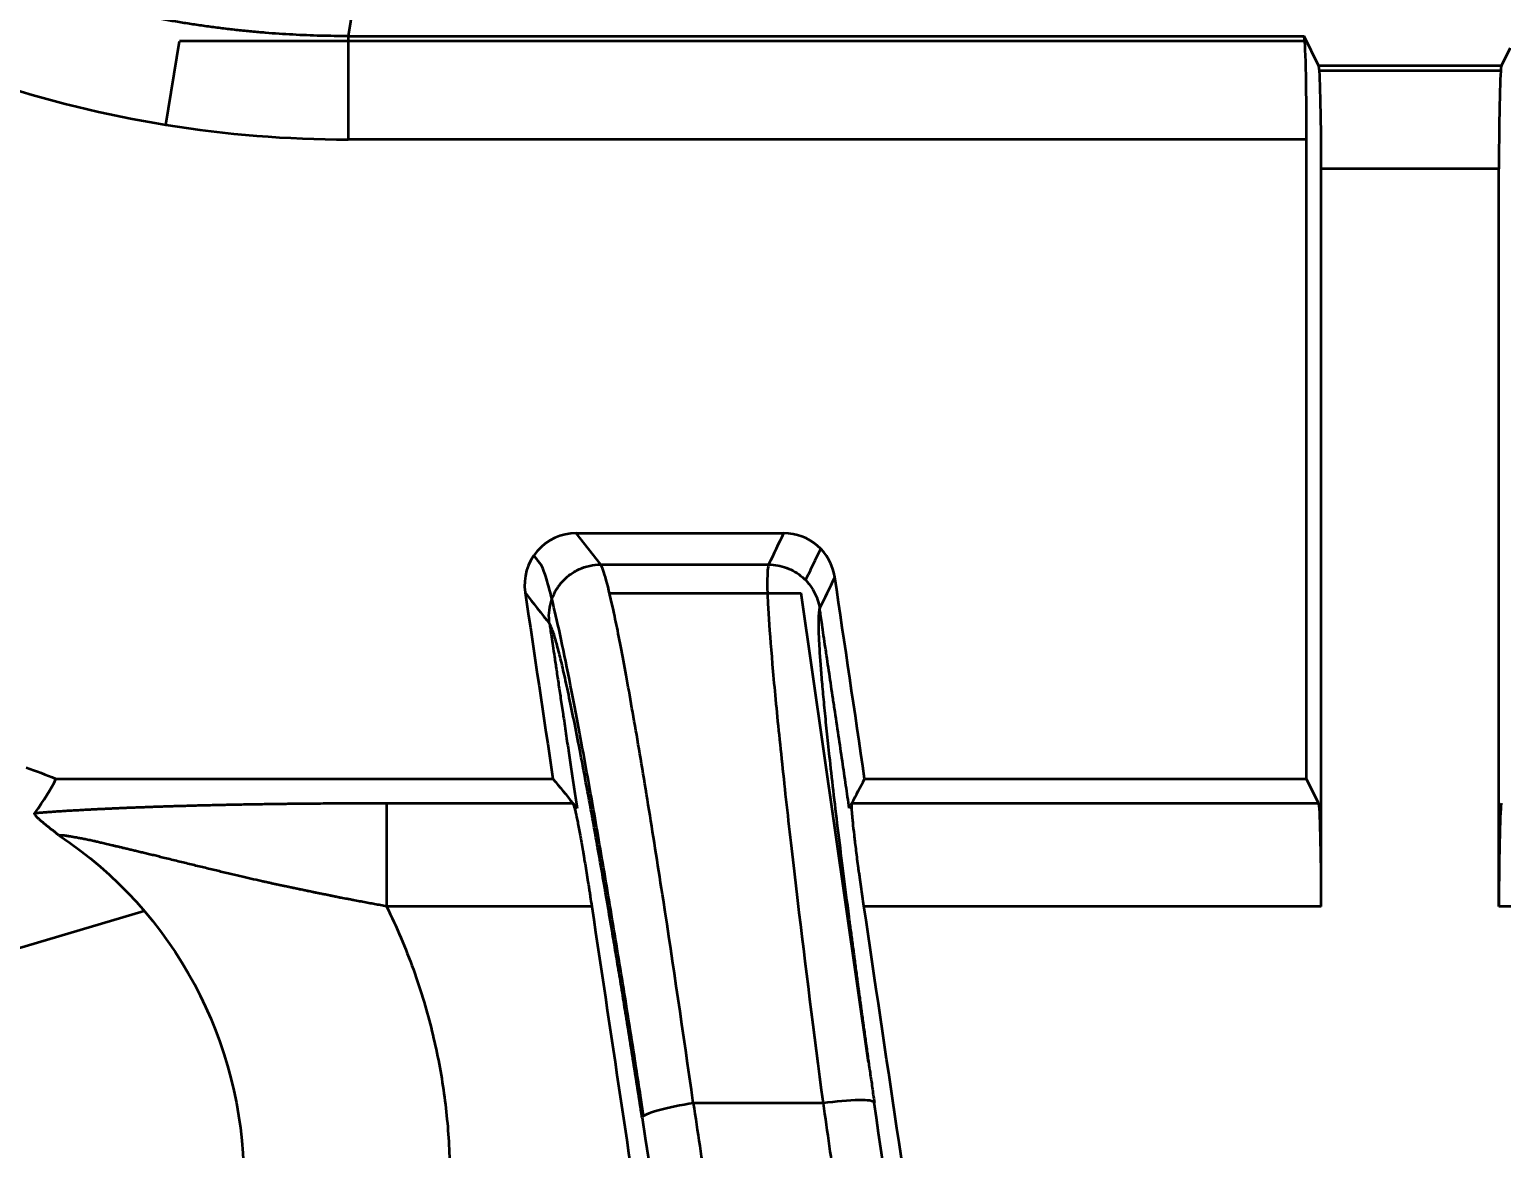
# Model space of a CAD drawing. Header units: millimetres. Extents: x 256 to 2096, y 1004 to 2403.
# Drawn here: x 612.63 to 626.92, y 1451.08 to 1461.95 of the extents above; entities that cross this region are included whole.
import ezdxf

# ---------------------------------------------------------------- set-up
doc = ezdxf.new("R2010")
doc.units = ezdxf.units.MM
doc.layers.add('1', color=7, linetype='Continuous', true_color=0xffffff)
doc.layers.add('dim', color=82, linetype='Continuous', lineweight=9)
doc.dimstyles.get("Standard").update_dxf_attribs({"dimscale": 5, "dimtxt": 0.18, "dimasz": 0.18, "dimexe": 0.18, "dimexo": 0.0625, "dimgap": 0.09, "dimtad": 0, "dimtoh": 1, "dimzin": 0, "dimdsep": 46, "dimtxsty": 'Standard', "dimcen": 0.09, "dimadec": 0, "dimazin": 0, "dimtfac": 1, "dimtofl": 0, "dimtmove": 0, "dimatfit": 3, "dimfxl": 0, "dimtolj": 1, "dimtzin": 0, "dimarcsym": 0})

# ---------------------------------------------------------------- blocks, each defined once
blk = doc.blocks.new('*D6')
at = {"layer": 'Defpoints', "color": 0, "lineweight": 18, "transparency": 16777216}
for p in [(357.463, 1615.379), (987.463, 1465.376), (357.463, 1457.081)]:
    blk.add_point(p, dxfattribs=at)
at = {"layer": 'dim', "color": 0, "lineweight": -2, "transparency": 16777216}
for p, q in [((357.463, 1459.58), (357.463, 1617.877)), ((987.463, 1467.875), (987.463, 1617.877)), ((367.463, 1615.379), (626.631, 1615.379)), ((977.463, 1615.379), (718.295, 1615.379))]:
    blk.add_line(p, q, dxfattribs=at)
at = {"layer": 'dim', "color": 0, "lineweight": 18, "transparency": 16777216}
for points in [[(367.463, 1617.045), (367.463, 1613.712), (357.463, 1615.379)], [(977.463, 1617.045), (977.463, 1613.712), (987.463, 1615.379)]]:
    blk.add_solid(points, dxfattribs=at)
at = {"layer": 'dim', "color": 0, "lineweight": 18, "transparency": 16777216, "insert": (672.463, 1615.379), "char_height": 12.5, "attachment_point": 5}
blk.add_mtext('\\A1;630.00{\\H7.5;\\S-0.10^ -0.15;}', dxfattribs=at)

msp = doc.modelspace()

# ---------------------------------------------------------------- linework, layer by layer
at = {"layer": '1', "color": 7, "linetype": 'Continuous', "lineweight": 35}
for p, q in [((615.802, 1462.379), (615.722, 1461.886)), ((615.722, 1461.886), (615.722, 1460.883)), ((615.722, 1461.886), (625.004, 1461.886)), ((625.146, 1461.602), (625.004, 1461.886)), ((613.954, 1461.025), (614.085, 1461.836)), ((625.011, 1461.836), (614.085, 1461.836)), ((626.922, 1461.602), (627.008, 1461.773)), ((625.146, 1461.602), (626.922, 1461.602)), ((625.153, 1461.552), (626.915, 1461.552)), ((625.029, 1460.883), (615.722, 1460.883)), ((625.029, 1454.672), (625.029, 1460.883)), ((626.897, 1460.598), (625.171, 1460.598)), ((625.171, 1453.433), (625.171, 1460.598)), ((626.897, 1453.433), (626.897, 1460.598)), ((617.938, 1457.058), (619.951, 1457.058)), ((618.175, 1456.753), (617.938, 1457.058)), ((618.175, 1456.753), (619.805, 1456.753)), ((618.261, 1456.474), (620.122, 1456.474)), ((620.776, 1451.918), (620.122, 1456.474)), ((612.885, 1454.672), (617.711, 1454.672)), ((620.738, 1454.672), (625.029, 1454.672)), ((625.146, 1454.437), (625.029, 1454.672)), ((616.095, 1454.437), (617.904, 1454.437)), ((620.615, 1454.437), (625.146, 1454.437)), ((618.088, 1453.433), (616.095, 1453.433)), ((625.171, 1453.433), (620.731, 1453.433)), ((633.163, 1453.433), (626.897, 1453.433)), ((613.743, 1453.388), (612.045, 1452.882)), ((620.334, 1451.521), (619.074, 1451.521))]:
    msp.add_line(p, q, dxfattribs=at)
for centre, major_axis, ratio, start_param, end_param in [((625.003, 1460.883), (0, 1.005), 0.026186, 4.712389, 6.230825), ((625.145, 1460.598), (0, 1.005), 0.026186, 4.712389, 6.230825), ((626.923, 1460.598), (0, 1.005), 0.026186, 0.05236, 1.570796), ((617.939, 1456.555), (0.309, -0.398), 0.997479, 2.482346, 4.198383), ((619.951, 1456.555), (0.218, 0.454), 0.998064, 5.308104, 6.729805), ((598.996, 1447.296), (13.933, 7.808), 0.126631, 6.010323, 6.106123), ((625.145, 1453.433), (0, 1.005), 0.026186, 4.712389, 6.230825), ((626.923, 1453.433), (0, 1.005), 0.026186, 0.05236, 1.570796)]:
    msp.add_ellipse(centre, major_axis=major_axis, ratio=ratio, start_param=start_param, end_param=end_param, dxfattribs=at)
msp.add_rational_spline([(615.722, 1461.886), (614.645, 1461.886), (613.57, 1462.061), (612.548, 1462.401)], [0.999999131229, 0.999999132221, 0.999999132221, 0.999999131229], degree=3, dxfattribs=at)
for points in [[(612.231, 1461.449), (612.793, 1461.262), (613.369, 1461.12), (613.954, 1461.025)], [(613.954, 1461.025), (614.538, 1460.93), (615.13, 1460.883), (615.722, 1460.883)], [(619.951, 1457.058), (619.902, 1456.956), (619.854, 1456.855), (619.805, 1456.753)], [(620.301, 1456.324), (620.35, 1456.426), (620.399, 1456.528), (620.448, 1456.63)], [(620.738, 1454.672), (620.642, 1455.324), (620.545, 1455.977), (620.448, 1456.63)], [(617.442, 1456.482), (617.531, 1455.878), (617.621, 1455.275), (617.711, 1454.672)], [(617.442, 1456.482), (617.52, 1456.38), (617.599, 1456.279), (617.678, 1456.177)], [(612.596, 1454.781), (612.693, 1454.748), (612.79, 1454.712), (612.885, 1454.672)], [(617.711, 1454.672), (617.776, 1454.593), (617.84, 1454.515), (617.904, 1454.437)], [(620.615, 1454.437), (620.656, 1454.515), (620.697, 1454.593), (620.738, 1454.672)], [(617.904, 1454.437), (617.918, 1454.42), (617.932, 1454.404), (617.945, 1454.387)], [(620.589, 1454.387), (620.597, 1454.403), (620.606, 1454.42), (620.615, 1454.437)], [(612.918, 1454.121), (614.028, 1453.384), (614.709, 1452.116), (614.708, 1450.786)], [(616.095, 1453.433), (616.145, 1453.333), (616.237, 1453.131), (616.359, 1452.82), (616.428, 1452.609), (616.46, 1452.502)], [(622.016, 1444.801), (621.586, 1447.679), (621.158, 1450.556), (620.731, 1453.434)], [(616.46, 1452.502), (616.515, 1452.316), (616.608, 1451.94), (616.692, 1451.365), (616.71, 1450.98), (616.71, 1450.786)]]:
    msp.add_open_spline(points, degree=3, dxfattribs=at)
for points, degree, knots in [([(620.165, 1456.601), (620.189, 1456.652), (620.214, 1456.703), (620.25, 1456.779), (620.262, 1456.804), (620.287, 1456.855), (620.299, 1456.881), (620.311, 1456.906)], 3, [0, 0, 0, 0, 0.5, 0.5, 0.75, 0.75, 1, 1, 1, 1]), ([(617.525, 1456.841), (617.53, 1456.834), (617.536, 1456.826), (617.55, 1456.808), (617.559, 1456.797), (617.576, 1456.775), (617.584, 1456.764), (617.593, 1456.753)], 3, [0, 0, 0, 0, 0.25, 0.25, 0.625, 0.625, 1, 1, 1, 1]), ([(618.592, 1451.398), (618.583, 1451.456), (618.574, 1451.514), (618.523, 1451.848), (618.48, 1452.118), (618.396, 1452.649), (618.353, 1452.908), (618.269, 1453.416), (618.228, 1453.665), (618.147, 1454.136), (618.108, 1454.36), (618.032, 1454.787), (617.994, 1454.99), (617.888, 1455.556), (617.825, 1455.871), (617.743, 1456.247), (617.717, 1456.356), (617.672, 1456.534), (617.652, 1456.605), (617.619, 1456.706), (617.604, 1456.738), (617.593, 1456.753)], 3, [0, 0, 0, 0, 0.020669, 0.020669, 0.119218, 0.119218, 0.217768, 0.217768, 0.316318, 0.316318, 0.414867, 0.414867, 0.513417, 0.513417, 0.710516, 0.710516, 0.809066, 0.809066, 0.907615, 0.907615, 1, 1, 1, 1]), ([(617.678, 1456.178), (617.673, 1456.213), (617.671, 1456.249), (617.676, 1456.321), (617.683, 1456.356), (617.703, 1456.425), (617.717, 1456.459), (617.751, 1456.522), (617.771, 1456.551), (617.818, 1456.606), (617.845, 1456.631), (617.902, 1456.674), (617.933, 1456.692), (617.998, 1456.722), (618.033, 1456.734), (618.103, 1456.749), (618.139, 1456.753), (618.175, 1456.753)], 3, [0, 0, 0, 0, 0.125, 0.125, 0.25, 0.25, 0.375, 0.375, 0.5, 0.5, 0.625, 0.625, 0.75, 0.75, 0.875, 0.875, 1, 1, 1, 1]), ([(619.074, 1451.521), (618.976, 1452.211), (618.878, 1452.878), (618.736, 1453.799), (618.69, 1454.092), (618.623, 1454.507), (618.601, 1454.641), (618.558, 1454.899), (618.537, 1455.024), (618.496, 1455.262), (618.476, 1455.376), (618.438, 1455.591), (618.42, 1455.692), (618.367, 1455.976), (618.27, 1456.468), (618.203, 1456.713), (618.175, 1456.753)], 3, [0, 0, 0, 0, 0.25, 0.25, 0.375, 0.375, 0.4375, 0.4375, 0.5, 0.5, 0.5625, 0.5625, 0.625, 0.625, 0.75, 1, 1, 1, 1]), ([(619.805, 1456.753), (619.788, 1456.713), (619.788, 1456.549), (619.812, 1456.14), (619.825, 1455.976), (619.849, 1455.692), (619.858, 1455.591), (619.879, 1455.376), (619.89, 1455.262), (619.914, 1455.024), (619.927, 1454.899), (619.955, 1454.64), (619.969, 1454.506), (620.016, 1454.091), (620.118, 1453.209), (620.243, 1452.209), (620.334, 1451.521)], 3, [0, 0, 0, 0, 0.25, 0.25, 0.375, 0.375, 0.4375, 0.4375, 0.5, 0.5, 0.5625, 0.5625, 0.625, 0.625, 0.75, 1, 1, 1, 1]), ([(619.805, 1456.753), (619.864, 1456.753), (619.924, 1456.742), (620.036, 1456.701), (620.088, 1456.67), (620.178, 1456.592), (620.216, 1456.545), (620.274, 1456.441), (620.293, 1456.384), (620.302, 1456.325)], 3, [0, 0, 0, 0, 0.25, 0.25, 0.5, 0.5, 0.75, 0.75, 1, 1, 1, 1]), ([(620.301, 1456.324), (620.301, 1456.324), (620.3, 1456.322), (620.3, 1456.32), (620.299, 1456.317), (620.298, 1456.314), (620.297, 1456.31), (620.296, 1456.307), (620.296, 1456.303), (620.295, 1456.299), (620.294, 1456.295), (620.294, 1456.291), (620.293, 1456.286), (620.293, 1456.281), (620.292, 1456.276), (620.292, 1456.271), (620.291, 1456.266), (620.291, 1456.26), (620.29, 1456.254), (620.29, 1456.248), (620.29, 1456.241), (620.29, 1456.235), (620.289, 1456.228), (620.289, 1456.221), (620.289, 1456.214), (620.289, 1456.206), (620.289, 1456.198), (620.289, 1456.19), (620.289, 1456.182), (620.289, 1456.174), (620.289, 1456.165), (620.289, 1456.156), (620.289, 1456.147), (620.289, 1456.138), (620.29, 1456.128), (620.29, 1456.119), (620.29, 1456.109), (620.29, 1456.098), (620.291, 1456.088), (620.291, 1456.077), (620.291, 1456.066), (620.292, 1456.055), (620.292, 1456.044), (620.293, 1456.032), (620.294, 1456.021), (620.294, 1456.009), (620.295, 1455.996), (620.295, 1455.984), (620.296, 1455.971), (620.297, 1455.958), (620.298, 1455.945), (620.298, 1455.932), (620.299, 1455.918), (620.3, 1455.904), (620.304, 1455.845), (620.312, 1455.732), (620.328, 1455.547), (620.347, 1455.339), (620.371, 1455.109), (620.4, 1454.837), (620.436, 1454.519), (620.48, 1454.15), (620.529, 1453.755), (620.568, 1453.455), (620.592, 1453.268), (620.601, 1453.202), (620.61, 1453.135), (620.619, 1453.068), (620.628, 1453.001), (620.637, 1452.934), (620.646, 1452.866), (620.655, 1452.798), (620.664, 1452.73), (620.673, 1452.662), (620.683, 1452.593), (620.692, 1452.524), (620.702, 1452.454), (620.711, 1452.385), (620.721, 1452.315), (620.73, 1452.245), (620.74, 1452.175), (620.75, 1452.104), (620.76, 1452.033), (620.77, 1451.962), (620.78, 1451.89), (620.79, 1451.819), (620.801, 1451.747), (620.811, 1451.675), (620.821, 1451.602), (620.828, 1451.553), (620.832, 1451.529)], 3, [0, 0, 0, 0, 0.004719, 0.009432, 0.014141, 0.018846, 0.023546, 0.028242, 0.032934, 0.037622, 0.042306, 0.046988, 0.051665, 0.05634, 0.061013, 0.065682, 0.070349, 0.075014, 0.079677, 0.084338, 0.088998, 0.093656, 0.098313, 0.102969, 0.107624, 0.112278, 0.116932, 0.121586, 0.12624, 0.130894, 0.135548, 0.140203, 0.144859, 0.149516, 0.154173, 0.158833, 0.163494, 0.168156, 0.172821, 0.177487, 0.182157, 0.186828, 0.191503, 0.19618, 0.200861, 0.205545, 0.210232, 0.214923, 0.219619, 0.224318, 0.229022, 0.23373, 0.238443, 0.243161, 0.247883, 0.29816, 0.348074, 0.397871, 0.447801, 0.498109, 0.560992, 0.623546, 0.686256, 0.749601, 0.759332, 0.769041, 0.77873, 0.788402, 0.798058, 0.807699, 0.817327, 0.826943, 0.83655, 0.846149, 0.855742, 0.86533, 0.874915, 0.884498, 0.894082, 0.903668, 0.913257, 0.922852, 0.932454, 0.942064, 0.951685, 0.961317, 0.970963, 0.980625, 0.990303, 1, 1, 1, 1]), ([(620.589, 1454.387), (620.578, 1454.46), (620.555, 1454.613), (620.521, 1454.848), (620.484, 1455.097), (620.452, 1455.31), (620.427, 1455.48), (620.408, 1455.603), (620.391, 1455.722), (620.372, 1455.847), (620.354, 1455.971), (620.336, 1456.088), (620.322, 1456.185), (620.311, 1456.262), (620.304, 1456.306), (620.301, 1456.324)], 3, [0, 0, 0, 0, 0.114241, 0.235637, 0.36419, 0.4999, 0.564849, 0.628169, 0.689859, 0.74992, 0.82113, 0.881744, 0.93176, 0.971179, 1, 1, 1, 1]), ([(618.577, 1451.381), (618.575, 1451.393), (618.572, 1451.417), (618.566, 1451.454), (618.56, 1451.49), (618.555, 1451.527), (618.549, 1451.563), (618.544, 1451.599), (618.538, 1451.635), (618.532, 1451.671), (618.527, 1451.707), (618.521, 1451.743), (618.515, 1451.779), (618.51, 1451.815), (618.504, 1451.851), (618.498, 1451.887), (618.493, 1451.923), (618.487, 1451.958), (618.481, 1451.994), (618.476, 1452.03), (618.47, 1452.065), (618.464, 1452.101), (618.459, 1452.136), (618.453, 1452.172), (618.448, 1452.207), (618.442, 1452.242), (618.436, 1452.277), (618.42, 1452.377), (618.394, 1452.539), (618.358, 1452.762), (618.321, 1452.981), (618.273, 1453.269), (618.214, 1453.617), (618.145, 1454.012), (618.079, 1454.381), (618.016, 1454.722), (617.957, 1455.033), (617.902, 1455.31), (617.851, 1455.551), (617.813, 1455.721), (617.786, 1455.838), (617.766, 1455.916), (617.748, 1455.984), (617.735, 1456.029), (617.726, 1456.058), (617.722, 1456.073), (617.717, 1456.087), (617.713, 1456.1), (617.708, 1456.112), (617.704, 1456.124), (617.7, 1456.134), (617.696, 1456.144), (617.692, 1456.152), (617.688, 1456.16), (617.685, 1456.167), (617.682, 1456.173), (617.679, 1456.176), (617.678, 1456.177)], 3, [0, 0, 0, 0, 0.004839, 0.009676, 0.014511, 0.019345, 0.024176, 0.029007, 0.033836, 0.038665, 0.043492, 0.04832, 0.053147, 0.057973, 0.0628, 0.067628, 0.072456, 0.077284, 0.082114, 0.086945, 0.091777, 0.096611, 0.101446, 0.106284, 0.111123, 0.115966, 0.12081, 0.125658, 0.157066, 0.188437, 0.219827, 0.251292, 0.314797, 0.377689, 0.440442, 0.503537, 0.566519, 0.629282, 0.691546, 0.753927, 0.784845, 0.815691, 0.846523, 0.877397, 0.886856, 0.896305, 0.905745, 0.915177, 0.924604, 0.934026, 0.943446, 0.952864, 0.962284, 0.971705, 0.981131, 0.990562, 1, 1, 1, 1]), ([(617.678, 1456.177), (617.681, 1456.16), (617.687, 1456.119), (617.697, 1456.049), (617.711, 1455.959), (617.727, 1455.851), (617.746, 1455.724), (617.767, 1455.584), (617.789, 1455.435), (617.814, 1455.269), (617.84, 1455.091), (617.868, 1454.904), (617.895, 1454.725), (617.92, 1454.554), (617.937, 1454.442), (617.945, 1454.387)], 3, [0, 0, 0, 0, 0.028795, 0.068197, 0.118206, 0.178822, 0.250044, 0.330448, 0.413784, 0.500053, 0.60833, 0.712463, 0.812452, 0.908297, 1, 1, 1, 1]), ([(612.68, 1454.34), (612.912, 1454.36), (613.252, 1454.377), (613.603, 1454.395), (614.031, 1454.408), (614.49, 1454.422), (614.995, 1454.429), (615.503, 1454.436), (616.095, 1454.437)], 2, [0, 0, 0, 0.25, 0.25, 0.5, 0.5, 0.75, 0.75, 1, 1, 1]), ([(616.095, 1454.437), (616.095, 1454.434), (616.095, 1454.424), (616.095, 1454.394), (616.095, 1454.373), (616.095, 1454.32), (616.095, 1454.287), (616.095, 1454.213), (616.095, 1454.171), (616.095, 1454.079), (616.095, 1454.029), (616.095, 1453.922), (616.095, 1453.865), (616.095, 1453.747), (616.095, 1453.686), (616.095, 1453.561), (616.095, 1453.497), (616.095, 1453.433)], 3, [0, 0, 0, 0, 0.125, 0.125, 0.25, 0.25, 0.375, 0.375, 0.5, 0.5, 0.625, 0.625, 0.75, 0.75, 0.875, 0.875, 1, 1, 1, 1]), ([(617.904, 1454.437), (617.907, 1454.434), (617.911, 1454.424), (617.917, 1454.401), (617.92, 1454.392), (617.925, 1454.371), (617.928, 1454.359), (617.937, 1454.318), (617.944, 1454.286), (617.955, 1454.231), (617.959, 1454.211), (617.967, 1454.169), (617.971, 1454.147), (617.983, 1454.078), (617.992, 1454.028), (618.004, 1453.961), (618.006, 1453.947), (618.011, 1453.92), (618.013, 1453.906), (618.02, 1453.863), (618.025, 1453.834), (618.039, 1453.747), (618.049, 1453.686), (618.061, 1453.608), (618.064, 1453.592), (618.069, 1453.561), (618.076, 1453.513), (618.083, 1453.465), (618.088, 1453.433)], 3, [0, 0, 0, 0, 0.125, 0.125, 0.1875, 0.1875, 0.25, 0.25, 0.375, 0.375, 0.4375, 0.4375, 0.5, 0.5, 0.625, 0.625, 0.65625, 0.65625, 0.6875, 0.6875, 0.75, 0.75, 0.875, 0.875, 0.90625, 0.90625, 0.9375, 1, 1, 1, 1]), ([(620.731, 1453.434), (620.722, 1453.497), (620.712, 1453.56), (620.699, 1453.653), (620.695, 1453.683), (620.689, 1453.729), (620.687, 1453.744), (620.682, 1453.774), (620.68, 1453.789), (620.67, 1453.863), (620.663, 1453.919), (620.653, 1453.999), (620.65, 1454.025), (620.645, 1454.063), (620.644, 1454.076), (620.641, 1454.1), (620.64, 1454.112), (620.633, 1454.169), (620.628, 1454.211), (620.624, 1454.258), (620.623, 1454.267), (620.621, 1454.284), (620.62, 1454.293), (620.618, 1454.317), (620.617, 1454.332), (620.614, 1454.372), (620.613, 1454.393), (620.613, 1454.413), (620.613, 1454.416), (620.613, 1454.422), (620.614, 1454.431), (620.615, 1454.435), (620.616, 1454.437)], 3, [0, 0, 0, 0, 0.125, 0.125, 0.1875, 0.1875, 0.21875, 0.21875, 0.25, 0.25, 0.375, 0.375, 0.4375, 0.4375, 0.46875, 0.46875, 0.5, 0.5, 0.625, 0.625, 0.65625, 0.65625, 0.6875, 0.6875, 0.75, 0.75, 0.875, 0.875, 0.90625, 0.90625, 0.9375, 1, 1, 1, 1]), ([(612.918, 1454.121), (612.915, 1454.123), (612.908, 1454.128), (612.9, 1454.135), (612.891, 1454.142), (612.882, 1454.149), (612.874, 1454.156), (612.865, 1454.162), (612.857, 1454.169), (612.849, 1454.175), (612.841, 1454.181), (612.833, 1454.188), (612.826, 1454.194), (612.819, 1454.199), (612.811, 1454.205), (612.804, 1454.211), (612.797, 1454.216), (612.791, 1454.222), (612.784, 1454.227), (612.778, 1454.232), (612.772, 1454.237), (612.766, 1454.242), (612.76, 1454.247), (612.754, 1454.252), (612.749, 1454.256), (612.743, 1454.261), (612.738, 1454.265), (612.732, 1454.271), (612.724, 1454.278), (612.715, 1454.286), (612.707, 1454.293), (612.701, 1454.3), (612.695, 1454.307), (612.69, 1454.312), (612.685, 1454.318), (612.682, 1454.323), (612.68, 1454.327), (612.678, 1454.331), (612.678, 1454.335), (612.678, 1454.338), (612.679, 1454.339), (612.68, 1454.34)], 3, [0, 0, 0, 0, 0.017646, 0.035303, 0.052975, 0.070665, 0.088378, 0.106117, 0.123886, 0.141689, 0.159529, 0.17741, 0.195336, 0.21331, 0.231337, 0.249419, 0.26756, 0.285764, 0.304034, 0.322373, 0.340786, 0.359275, 0.377843, 0.396495, 0.415233, 0.43406, 0.45298, 0.471995, 0.510842, 0.549881, 0.589141, 0.628651, 0.66844, 0.708536, 0.748966, 0.789757, 0.830934, 0.872523, 0.914548, 0.957032, 1, 1, 1, 1]), ([(616.095, 1453.433), (616.086, 1453.435), (616.067, 1453.439), (616.038, 1453.444), (616.009, 1453.449), (615.98, 1453.454), (615.951, 1453.46), (615.922, 1453.465), (615.893, 1453.471), (615.863, 1453.476), (615.834, 1453.482), (615.804, 1453.487), (615.774, 1453.493), (615.744, 1453.499), (615.714, 1453.505), (615.684, 1453.511), (615.654, 1453.516), (615.624, 1453.522), (615.593, 1453.528), (615.563, 1453.534), (615.532, 1453.541), (615.502, 1453.547), (615.471, 1453.553), (615.44, 1453.559), (615.409, 1453.565), (615.379, 1453.572), (615.348, 1453.578), (615.317, 1453.584), (615.286, 1453.591), (615.255, 1453.597), (615.224, 1453.604), (615.193, 1453.61), (615.162, 1453.617), (615.131, 1453.624), (615.1, 1453.63), (615.068, 1453.637), (615.037, 1453.644), (615.006, 1453.65), (614.975, 1453.657), (614.944, 1453.664), (614.913, 1453.671), (614.858, 1453.683), (614.777, 1453.702), (614.67, 1453.727), (614.557, 1453.753), (614.441, 1453.781), (614.321, 1453.81), (614.197, 1453.84), (614.07, 1453.871), (613.966, 1453.896), (613.887, 1453.916), (613.835, 1453.929), (613.785, 1453.941), (613.737, 1453.952), (613.691, 1453.963), (613.648, 1453.974), (613.607, 1453.983), (613.568, 1453.993), (613.531, 1454.001), (613.497, 1454.01), (613.464, 1454.017), (613.433, 1454.025), (613.405, 1454.032), (613.378, 1454.038), (613.353, 1454.044), (613.33, 1454.049), (613.308, 1454.054), (613.289, 1454.059), (613.271, 1454.063), (613.251, 1454.068), (613.229, 1454.072), (613.204, 1454.078), (613.18, 1454.082), (613.157, 1454.087), (613.136, 1454.091), (613.115, 1454.095), (613.096, 1454.099), (613.077, 1454.102), (613.06, 1454.105), (613.044, 1454.108), (613.028, 1454.111), (613.014, 1454.113), (613.001, 1454.115), (612.988, 1454.117), (612.977, 1454.119), (612.967, 1454.12), (612.957, 1454.121), (612.949, 1454.122), (612.942, 1454.123), (612.935, 1454.123), (612.93, 1454.123), (612.925, 1454.123), (612.922, 1454.122), (612.919, 1454.122), (612.918, 1454.121), (612.918, 1454.121)], 3, [0, 0, 0, 0, 0.00729, 0.014621, 0.021993, 0.029404, 0.036854, 0.044343, 0.05187, 0.059435, 0.067038, 0.074676, 0.082351, 0.090061, 0.097807, 0.105586, 0.1134, 0.121246, 0.129126, 0.137037, 0.14498, 0.152954, 0.160959, 0.168994, 0.177057, 0.18515, 0.193271, 0.20142, 0.209596, 0.217798, 0.226027, 0.234281, 0.24256, 0.250864, 0.259192, 0.267543, 0.275918, 0.284315, 0.292734, 0.301175, 0.309637, 0.318119, 0.346273, 0.376099, 0.407563, 0.440624, 0.475244, 0.511381, 0.54899, 0.588031, 0.604857, 0.621067, 0.636666, 0.651661, 0.666057, 0.679858, 0.69307, 0.705697, 0.717745, 0.729217, 0.740117, 0.75045, 0.760219, 0.769427, 0.778079, 0.786178, 0.793726, 0.800727, 0.807185, 0.813102, 0.82275, 0.832187, 0.841415, 0.850438, 0.859258, 0.867881, 0.876308, 0.884545, 0.892594, 0.900459, 0.908146, 0.915658, 0.923001, 0.930179, 0.937197, 0.944061, 0.950776, 0.95735, 0.963789, 0.970099, 0.976289, 0.982365, 0.988336, 0.994212, 1, 1, 1, 1]), ([(618.088, 1453.433), (618.49, 1450.746), (619.033, 1447.135), (619.551, 1443.52), (619.684, 1442.594)], 3, [0, 0, 0, 0, 0.743895, 1, 1, 1, 1]), ([(619.074, 1451.521), (618.96, 1451.504), (618.687, 1451.45), (618.579, 1451.397), (618.577, 1451.381)], 3, [0, 0, 0, 0, 0.486481, 1, 1, 1, 1]), ([(619.074, 1451.521), (619.095, 1451.383), (619.136, 1451.107), (619.199, 1450.693), (619.262, 1450.279), (619.324, 1449.865), (619.387, 1449.451), (619.45, 1449.037), (619.512, 1448.622), (619.575, 1448.208), (619.638, 1447.794), (619.7, 1447.38), (619.772, 1446.907), (619.853, 1446.373), (619.943, 1445.775), (620.034, 1445.169), (620.126, 1444.555), (620.218, 1443.934), (620.311, 1443.304), (620.411, 1442.628), (620.514, 1441.932), (620.615, 1441.244), (620.706, 1440.629), (620.786, 1440.087), (620.855, 1439.619), (620.914, 1439.225), (620.962, 1438.905), (621.008, 1438.597), (621.056, 1438.28), (621.109, 1437.931), (621.162, 1437.59), (621.214, 1437.256), (621.265, 1436.929), (621.316, 1436.61), (621.365, 1436.297), (621.415, 1435.992), (621.463, 1435.695), (621.511, 1435.404), (621.558, 1435.121), (621.697, 1434.298), (621.93, 1432.974), (622.273, 1431.191), (622.623, 1429.532), (622.97, 1428.038), (623.319, 1426.682), (623.67, 1425.435), (624.04, 1424.23), (624.43, 1423.068), (624.774, 1422.125), (625.063, 1421.384), (625.287, 1420.833), (625.517, 1420.287), (625.755, 1419.746), (626.112, 1418.962), (626.618, 1417.921), (627.143, 1416.917), (627.548, 1416.177), (627.811, 1415.706), (628.091, 1415.214), (628.386, 1414.703), (628.65, 1414.255), (628.895, 1413.843), (629.133, 1413.444), (629.37, 1413.048), (629.581, 1412.696), (629.74, 1412.429), (629.881, 1412.192), (630.005, 1411.985), (630.208, 1411.641), (630.487, 1411.164), (630.836, 1410.554), (631.155, 1409.983), (631.428, 1409.476), (631.665, 1409.023), (631.873, 1408.614), (632.071, 1408.211), (632.259, 1407.815), (632.438, 1407.426), (632.575, 1407.117), (632.674, 1406.887), (632.738, 1406.733), (632.802, 1406.58), (632.865, 1406.425), (632.927, 1406.27), (632.988, 1406.114), (633.048, 1405.958), (633.108, 1405.801), (633.166, 1405.643), (633.224, 1405.485), (633.28, 1405.326), (633.336, 1405.166), (633.391, 1405.006), (633.445, 1404.845), (633.499, 1404.684), (633.551, 1404.522), (633.603, 1404.359), (633.653, 1404.196), (633.703, 1404.032), (633.752, 1403.867), (633.8, 1403.702), (633.847, 1403.536), (633.893, 1403.369), (633.939, 1403.202), (633.983, 1403.035), (634.027, 1402.866), (634.07, 1402.697), (634.112, 1402.527), (634.153, 1402.357), (634.193, 1402.186), (634.219, 1402.072), (634.232, 1402.015)], 3, [0, 0, 0, 0, 0.008037, 0.016075, 0.024112, 0.032149, 0.040187, 0.048225, 0.056262, 0.0643, 0.072337, 0.080375, 0.088413, 0.099863, 0.111462, 0.12321, 0.135108, 0.147155, 0.159351, 0.171697, 0.18646, 0.199796, 0.211708, 0.222194, 0.231254, 0.238889, 0.245098, 0.249882, 0.256775, 0.263528, 0.270141, 0.276614, 0.282948, 0.289142, 0.295196, 0.301111, 0.306886, 0.312522, 0.318018, 0.323374, 0.360452, 0.395196, 0.427616, 0.457724, 0.483177, 0.507934, 0.532008, 0.555414, 0.578168, 0.58958, 0.600944, 0.61226, 0.623532, 0.634762, 0.661613, 0.689807, 0.699624, 0.709923, 0.720707, 0.731974, 0.743727, 0.750496, 0.759359, 0.770316, 0.77691, 0.782838, 0.788102, 0.792701, 0.796634, 0.810964, 0.824365, 0.836837, 0.848383, 0.857326, 0.866074, 0.874629, 0.882994, 0.891168, 0.899154, 0.902322, 0.905494, 0.90867, 0.911852, 0.915038, 0.918229, 0.921426, 0.924628, 0.927835, 0.931047, 0.934266, 0.93749, 0.94072, 0.943956, 0.947198, 0.950447, 0.953701, 0.956963, 0.96023, 0.963505, 0.966786, 0.970075, 0.97337, 0.976673, 0.979982, 0.9833, 0.986624, 0.989956, 0.993296, 0.996644, 1, 1, 1, 1]), ([(620.831, 1451.529), (620.824, 1451.543), (620.719, 1451.563), (620.451, 1451.537), (620.334, 1451.521)], 3, [0, 0, 0, 0, 0.490148, 1, 1, 1, 1]), ([(620.334, 1451.521), (620.354, 1451.382), (620.393, 1451.108), (620.452, 1450.704), (620.508, 1450.311), (620.563, 1449.93), (620.616, 1449.561), (620.668, 1449.203), (620.718, 1448.857), (620.767, 1448.523), (620.813, 1448.201), (620.858, 1447.891), (620.902, 1447.593), (620.944, 1447.306), (620.984, 1447.031), (621.022, 1446.768), (621.088, 1446.32), (621.181, 1445.683), (621.303, 1444.851), (621.426, 1444.016), (621.548, 1443.178), (621.669, 1442.336), (621.788, 1441.506), (621.905, 1440.687), (622.018, 1439.881), (622.13, 1439.074), (622.242, 1438.268), (622.418, 1437.004), (622.643, 1435.431), (622.912, 1433.697), (623.132, 1432.406), (623.288, 1431.555), (623.395, 1430.998), (623.477, 1430.589), (623.561, 1430.179), (623.648, 1429.77), (623.738, 1429.362), (623.83, 1428.954), (623.91, 1428.615), (623.997, 1428.253), (624.114, 1427.778), (624.284, 1427.119), (624.481, 1426.397), (624.697, 1425.648), (624.911, 1424.943), (625.111, 1424.317), (625.252, 1423.889), (625.36, 1423.57), (625.455, 1423.294), (625.559, 1422.995), (625.666, 1422.697), (625.774, 1422.4), (625.884, 1422.104), (625.996, 1421.809), (626.104, 1421.529), (626.209, 1421.261), (626.313, 1421.005), (626.419, 1420.747), (626.528, 1420.486), (626.641, 1420.222), (626.758, 1419.956), (626.877, 1419.688), (627.001, 1419.417), (627.135, 1419.13), (627.272, 1418.843), (627.402, 1418.574), (627.51, 1418.356), (627.594, 1418.188), (627.654, 1418.07), (627.714, 1417.951), (627.784, 1417.815), (627.871, 1417.646), (627.957, 1417.479), (628.043, 1417.316), (628.129, 1417.154), (628.213, 1416.996), (628.335, 1416.77), (628.497, 1416.471), (628.706, 1416.093), (628.892, 1415.758), (629.052, 1415.475), (629.181, 1415.248), (629.311, 1415.023), (629.439, 1414.8), (629.561, 1414.59), (629.674, 1414.396), (629.78, 1414.217), (629.884, 1414.041), (629.987, 1413.87), (630.088, 1413.702), (630.188, 1413.538), (630.286, 1413.378), (630.382, 1413.221), (630.477, 1413.068), (630.57, 1412.919), (630.661, 1412.774), (630.75, 1412.632), (630.838, 1412.494), (630.896, 1412.403), (630.924, 1412.358)], 3, [0, 0, 0, 0, 0.0103, 0.020308, 0.030023, 0.039447, 0.048578, 0.057417, 0.065963, 0.074218, 0.082181, 0.089851, 0.09723, 0.104316, 0.11111, 0.117612, 0.123823, 0.144316, 0.16488, 0.185513, 0.206217, 0.226991, 0.247836, 0.267726, 0.287618, 0.307511, 0.327404, 0.347297, 0.400981, 0.443802, 0.47577, 0.496892, 0.507085, 0.517278, 0.527473, 0.537669, 0.547867, 0.558068, 0.568272, 0.573336, 0.585265, 0.604071, 0.62315, 0.639989, 0.661036, 0.677045, 0.688016, 0.693948, 0.701674, 0.709391, 0.717097, 0.724795, 0.732482, 0.74016, 0.747828, 0.754456, 0.761172, 0.767977, 0.77487, 0.78185, 0.788918, 0.796073, 0.803316, 0.810646, 0.819266, 0.826534, 0.832452, 0.83702, 0.840239, 0.842109, 0.846792, 0.851415, 0.855976, 0.860477, 0.864918, 0.869298, 0.873618, 0.883624, 0.894137, 0.905158, 0.911557, 0.917913, 0.924225, 0.930493, 0.936717, 0.941875, 0.946936, 0.951899, 0.956764, 0.961531, 0.9662, 0.97077, 0.975241, 0.979614, 0.983889, 0.988064, 0.992141, 0.99612, 1, 1, 1, 1]), ([(623.626, 1432.476), (623.487, 1433.264), (623.359, 1434.054), (623.116, 1435.638), (622.885, 1437.225), (622.664, 1438.816), (622.497, 1440.01), (622.441, 1440.407), (622.328, 1441.203), (622.156, 1442.395), (621.925, 1443.985), (621.751, 1445.177), (621.635, 1445.971), (621.577, 1446.369), (621.288, 1448.354), (621.059, 1449.942), (620.831, 1451.529)], 3, [0, 0, 0, 0, 0.125, 0.125, 0.25, 0.375, 0.375, 0.4375, 0.4375, 0.5, 0.625, 0.6875, 0.6875, 0.75, 0.75, 1, 1, 1, 1]), ([(618.577, 1451.381), (618.907, 1449.243), (619.228, 1447.103), (619.708, 1443.89), (619.948, 1442.283), (620.189, 1440.675), (620.35, 1439.602), (620.431, 1439.066), (620.676, 1437.456), (620.842, 1436.384), (621.107, 1434.777), (621.197, 1434.242), (621.384, 1433.173), (621.674, 1431.571), (622, 1429.976), (622.482, 1427.859), (622.746, 1426.806), (623.337, 1424.714), (623.662, 1423.675), (624.208, 1422.133), (624.399, 1421.621), (624.802, 1420.603), (625.013, 1420.096), (625.459, 1419.089), (625.692, 1418.589), (626.059, 1417.843), (626.184, 1417.596), (626.44, 1417.103), (626.832, 1416.366), (627.244, 1415.636), (627.802, 1414.668), (628.086, 1414.186), (628.657, 1413.227), (628.945, 1412.749), (629.516, 1411.794), (629.8, 1411.317), (630.356, 1410.362), (630.627, 1409.883), (631.019, 1409.162), (631.147, 1408.922), (631.396, 1408.439), (631.518, 1408.197), (631.754, 1407.711), (631.868, 1407.467), (632.086, 1406.976), (632.398, 1406.234), (633.037, 1404.473), (633.47, 1402.915), (633.743, 1401.86)], 3, [0, 0, 0, 0, 0.125, 0.125, 0.1875, 0.21875, 0.21875, 0.25, 0.25, 0.3125, 0.3125, 0.34375, 0.34375, 0.375, 0.4375, 0.4375, 0.5, 0.5, 0.5625, 0.5625, 0.59375, 0.59375, 0.625, 0.625, 0.65625, 0.65625, 0.671875, 0.671875, 0.6875, 0.71875, 0.71875, 0.75, 0.75, 0.78125, 0.78125, 0.8125, 0.8125, 0.84375, 0.84375, 0.859375, 0.859375, 0.875, 0.875, 0.890625, 0.890625, 0.90625, 0.9375, 1, 1, 1, 1])]:
    msp.add_open_spline(points, degree=degree, knots=knots, dxfattribs=at)

# ---------------------------------------------------------------- dimensions: what is measured, and where the dimension line sits
at = {"layer": 'dim', "lineweight": 18}
dim = msp.add_linear_dim(base=(357.463, 1615.379), p1=(987.463, 1465.376), p2=(357.463, 1457.081), dimstyle='Standard', override={"dimtxt": 2.5, "dimasz": 2, "dimexe": 0.49975, "dimexo": 0.49975, "dimgap": 0.49975, "dimtol": 1, "dimlim": 0, "dimtp": -0.1, "dimtm": 0.15, "dimtfac": 0.6, "dimtdec": 2, "dimtolj": 1}, dxfattribs=at)
dim.commit()
dim.dimension.update_dxf_attribs({"geometry": '*D6', "text_midpoint": (672.463, 1615.379)})

doc.saveas('drawing.dxf')
